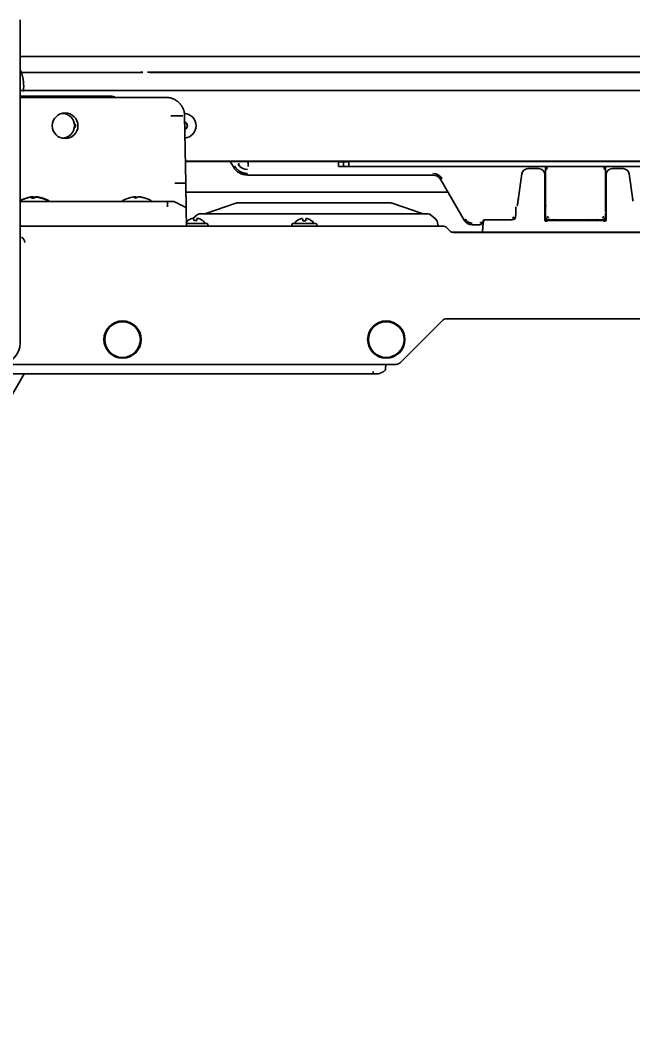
# Model space of a CAD drawing. Header units: inches. Extents: x 786 to 5755, y -850 to 3635.
# Drawn here: x 3454.8 to 3652.4, y -352.9 to -31.6 of the extents above; entities that cross this region are included whole.
import ezdxf

# ---------------------------------------------------------------- set-up
doc = ezdxf.new("R2010")
doc.units = ezdxf.units.IN
doc.layers.add('1', color=7, linetype='Continuous', true_color=0xffffff)
doc.layers.add('4', color=7, linetype='Continuous', true_color=0xffffff)

msp = doc.modelspace()

# ---------------------------------------------------------------- linework, layer by layer
at = {"layer": '1', "color": 7, "linetype": 'Continuous', "lineweight": 35}
for p, q in [((3454.89, -35.15), (3454.89, -40.22)), ((3454.89, -43.76), (3454.89, -135.59)), ((4254.25, -43.39), (3454.9, -43.39)), ((3491.23, -48.52), (3454.89, -48.52)), ((3491.23, -48.6), (3454.89, -48.6)), ((3495.92, -48.42), (4151.86, -48.42)), ((4200.14, -54.31), (3454.9, -54.31)), ((3484.39, -56.21), (3454.89, -56.21)), ((3454.89, -56.59), (3501.91, -56.59)), ((3507.91, -62.49), (3508.28, -84.17)), ((3472.69, -65.21), (3472.69, -65.71)), ((3472.69, -65.71), (3472.69, -66.21)), ((3508.16, -77.12), (4200.21, -77.12)), ((3508.17, -77.21), (4161.98, -77.21)), ((3523.63, -78.98), (3522.61, -77.21)), ((3559.14, -77.21), (3559.14, -77.35)), ((3622.02, -79.53), (3618.57, -79.53)), ((3649.21, -79.53), (3645.76, -79.53)), ((3587.92, -81.6), (3528.17, -81.6)), ((3598.02, -96.1), (3590.52, -83.1)), ((3616.59, -81.25), (3615.52, -88.84)), ((3624.01, -81.53), (3624.01, -82.66)), ((3624.01, -82.66), (3624.01, -84.34)), ((3643.77, -82.66), (3643.77, -81.53)), ((3643.77, -84.34), (3643.77, -82.66)), ((3652.26, -88.84), (3651.19, -81.25)), ((3624.01, -84.34), (3624.01, -88.84)), ((3643.77, -88.84), (3643.77, -84.34)), ((3458.7, -89), (3458.7, -88.74)), ((3458.8, -88.89), (3458.8, -88.63)), ((3458.95, -89), (3458.95, -88.74)), ((3459.05, -88.88), (3459.05, -88.63)), ((3460.12, -88.76), (3460.12, -88.74)), ((3460.23, -88.65), (3460.23, -88.63)), ((3491.8, -88.89), (3491.8, -88.63)), ((3492.05, -88.88), (3492.05, -88.63)), ((3493.23, -88.65), (3493.23, -88.63)), ((3454.89, -90.09), (3502.42, -90.09)), ((3508.43, -92.69), (3508.52, -98.09)), ((3524.42, -90.7), (3514.7, -94.02)), ((3573.42, -90.51), (3525.76, -90.51)), ((3584.48, -94.02), (3574.76, -90.7)), ((3615.12, -91.52), (3615.16, -91.24)), ((3624.04, -95.15), (3624.04, -91.24)), ((3643.74, -95.15), (3643.74, -91.24)), ((3509.03, -96.27), (3508.98, -96.27)), ((3510.57, -95.57), (3512.09, -94.32)), ((3512.73, -94.09), (3515.59, -94.09)), ((3513.72, -96.27), (3513.68, -96.27)), ((3514.7, -94.02), (3514.63, -94.05)), ((3515.59, -94.09), (3583.59, -94.09)), ((3583.59, -94.09), (3586.45, -94.09)), ((3584.55, -94.05), (3584.48, -94.02)), ((3587.09, -94.32), (3588.92, -95.82)), ((3604.36, -96.06), (3604.18, -97.4)), ((3604.35, -96.07), (3604.18, -97.32)), ((3604.6, -96), (3613.52, -96)), ((3614.66, -93.99), (3614.5, -95.13)), ((3614.51, -95.14), (3614.67, -94.03)), ((3624.04, -96.14), (3624.23, -96.14)), ((3624.04, -96.2), (3624.04, -96.14)), ((3624.07, -96.05), (3624.23, -96.05)), ((3624.24, -93.85), (3624.24, -95)), ((3624.73, -96.06), (3624.86, -96.11)), ((3624.73, -96.14), (3624.86, -96.19)), ((3624.73, -96.42), (3624.86, -96.29)), ((3625.24, -96), (3642.54, -96)), ((3625.36, -96.12), (3626.39, -96.12)), ((3626.57, -96.18), (3625.36, -96.18)), ((3625.36, -96.2), (3626.39, -96.2)), ((3642.42, -96.26), (3625.36, -96.26)), ((3629.89, -96), (3629.89, -96.06)), ((3630.39, -96.2), (3637.39, -96.2)), ((3637.89, -96.06), (3637.89, -96)), ((3642.42, -96.18), (3641.21, -96.18)), ((3641.39, -96.12), (3642.42, -96.12)), ((3641.39, -96.2), (3642.42, -96.2)), ((3642.91, -96.11), (3643.05, -96.06)), ((3642.91, -96.19), (3643.05, -96.14)), ((3642.91, -96.29), (3643.05, -96.42)), ((3643.54, -95), (3643.54, -93.85)), ((3643.55, -96.05), (3643.71, -96.05)), ((3643.55, -96.14), (3643.74, -96.14)), ((3643.74, -96.2), (3643.74, -96.14)), ((3455.14, -97.97), (3454.79, -97.61)), ((3455.24, -97.94), (3454.89, -97.59)), ((3455.6, -98.09), (3591.48, -98.09)), ((3515.2, -97.16), (3508.5, -97.16)), ((3515.2, -98.06), (3508.52, -98.06)), ((3509.59, -98.09), (3509.59, -98.09)), ((3515.35, -97.81), (3515.35, -97.41)), ((3542.48, -97.44), (3542.48, -97.84)), ((3550.33, -97.19), (3542.63, -97.19)), ((3550.48, -97.84), (3550.48, -97.44)), ((3589.26, -96.4), (3589.59, -98.09)), ((3593.6, -99.8), (3592.18, -98.38)), ((3603.08, -97.6), (3600.62, -97.6)), ((3604.07, -96.74), (3604.11, -96.43)), ((3604.18, -97.32), (3604.18, -97.32)), ((3604.18, -97.4), (3604.18, -97.4)), ((3593.81, -99.95), (4053.97, -99.95)), ((3594.3, -100.09), (4053.48, -100.09)), ((3591.23, -128.25), (3577.48, -142)), ((4055.84, -127.95), (3591.94, -127.95)), ((3576.06, -142.59), (3447.89, -142.59)), ((3572.78, -142.59), (3572.7, -144)), ((3074.48, -806.77), (3456.21, -145.59)), ((3568.68, -145.59), (3404.28, -145.59)), ((3463.09, -145.61), (3463.09, -145.68)), ((3463.19, -145.59), (3463.19, -145.65)), ((3464.87, -145.61), (3464.87, -145.68)), ((3464.97, -145.59), (3464.97, -145.65)), ((3479.58, -145.59), (3479.58, -145.65)), ((3480.93, -145.59), (3480.93, -145.65)), ((3483.85, -145.65), (3483.85, -145.59)), ((3490.32, -145.65), (3490.32, -145.59)), ((3492.12, -145.65), (3492.12, -145.59)), ((3507.97, -145.65), (3507.97, -145.59))]:
    msp.add_line(p, q, dxfattribs=at)
for centre, radius in [((3469.39, -65.71), 4.13), ((3487.89, -134.59), 6), ((3487.89, -134.59), 5.75), ((3572.89, -134.59), 6), ((3572.89, -134.59), 5.75)]:
    msp.add_circle(centre, radius, dxfattribs=at)
for centre, radius, start, end in [((3484.39, -58.21), 2, 54.3403, 90), ((3468.39, -65.71), 4, 0, 90.1125), ((3470.39, -65.71), 4, 90, 104.4731), ((3507.59, -65.71), 4, 0, 86.4619), ((3468.39, -65.71), 4, 269.8875, 0), ((3507.59, -65.71), 1.25, 0, 73.4513), ((3507.59, -65.71), 1.15, 0, 71.8706), ((3507.59, -65.71), 1.15, 290.0812, 0), ((3507.59, -65.71), 1.25, 288.5006, 0), ((3507.59, -65.71), 4, 276.4012, 0), ((3470.39, -65.71), 4, 255.5269, 270.1125), ((3455.16, -90.33), 0.5, 119.6794, 138.5908), ((3455.26, -90.21), 0.5, 119.6794, 138.5908), ((3459.41, -97.78), 9.08, 103.2612, 119.6794), ((3459.51, -97.67), 9.08, 103.2612, 119.6794), ((3459.41, -97.78), 9.08, 60.3206, 76.7388), ((3459.51, -97.67), 9.08, 60.3206, 76.7388), ((3463.66, -90.33), 0.5, 14.6023, 60.3206), ((3463.76, -90.21), 0.5, 14.6023, 60.3206), ((3488.26, -90.21), 0.5, 119.6794, 165.3977), ((3492.51, -97.67), 9.08, 103.2612, 119.6794), ((3492.51, -97.67), 9.08, 60.3206, 76.7388), ((3496.76, -90.21), 0.5, 14.6023, 60.3206), ((3511.35, -99.16), 3.74, 129.3686, 139.774), ((3512.73, -95.09), 1, 90, 129.5), ((3511.35, -99.16), 3.74, 32.3241, 50.6155), ((3546.48, -99.19), 3.74, 129.3791, 147.6759), ((3546.48, -99.19), 3.74, 32.3241, 50.6111), ((3586.45, -95.09), 1, 50.5, 90), ((3588.28, -96.6), 1, 11, 50.5), ((3455.49, -97.61), 0.5, 225, 270), ((3455.6, -97.59), 0.5, 225, 270), ((3509.44, -98.56), 0.5, 71.8045, 90), ((3513.27, -98.56), 0.5, 90, 108.1955), ((3515.07, -97.41), 0.283, 0, 61.9275), ((3515.07, -97.81), 0.283, 298.0725, 0), ((3542.76, -97.44), 0.283, 118.0725, 180), ((3542.76, -97.84), 0.283, 180, 241.9275), ((3550.19, -97.44), 0.283, 0, 61.9275), ((3550.19, -97.84), 0.283, 298.0725, 0), ((3591.48, -99.09), 1, 45, 90), ((3454.38, -103.36), 2, 0.0009, 60), ((3594.3, -99.09), 1, 225, 270), ((3591.94, -128.95), 1, 90, 135), ((3447.89, -135.59), 7, 270, 0), ((3576.06, -140.59), 2, 270, 315)]:
    msp.add_arc(centre, radius, start, end, dxfattribs=at)
for centre, major_axis, ratio, start_param, end_param in [((3491.23, -48.36), (4.5, 0), 0.034921, 4.712389, 5.497787), ((3491.23, -48.44), (4.5, 0), 0.034921, 4.712389, 5.497787), ((3528.18, -76.35), (2.63, 4.55), 0.999188, 2.618346, 3.66484), ((3559.15, -77.35), (0, 1.5), 0.008333, 1.570794, 3.106684), ((3618.57, -81.53), (1.32, -1.51), 0.997598, 2.427198, 3.855987), ((3622.01, -81.53), (-1.42, -1.42), 0.997265, 2.357564, 3.925621), ((3645.77, -81.53), (-1.42, 1.42), 0.997265, 5.499157, 7.067214), ((3649.21, -81.53), (1.32, 1.51), 0.997598, 5.568791, 6.99758), ((3587.92, -84.6), (-1.5, -2.6), 0.999188, 2.618346, 3.66484), ((3459.2, -97.78), (0, -9.06), 0.947542, 3.199666, 3.391172), ((3459.3, -97.67), (0, -9.06), 0.947542, 3.199666, 3.391172), ((3458.75, -97.78), (0, -9.06), 0.090997, 3.199666, 3.391172), ((3458.93, -97.78), (0, -8.79), 0.978398, 3.096057, 3.187129), ((3458.85, -97.67), (0, -9.06), 0.090997, 3.199666, 3.391172), ((3459.04, -97.67), (0, -8.79), 0.978398, 3.096057, 3.187129), ((3459.47, -97.78), (0, 9.06), 0.995851, 0.058074, 0.085647), ((3459.58, -97.67), (0, 9.06), 0.995851, 0.058074, 0.085647), ((3458.78, -97.78), (0, -9.06), 0.319632, 2.921888, 3.083519), ((3458.88, -97.67), (0, -9.06), 0.319632, 2.921888, 3.083519), ((3460.04, -97.78), (0, 9.06), 0.319632, 0.058074, 0.249579), ((3460.15, -97.67), (0, 9.06), 0.319632, 0.058074, 0.249579), ((3459.35, -97.78), (0, -9.06), 0.995851, 2.892014, 3.083519), ((3459.45, -97.67), (0, -9.06), 0.995851, 2.892014, 3.083519), ((3459.62, -97.78), (0, 9.06), 0.947542, 6.033606, 6.225112), ((3459.73, -97.67), (0, 9.06), 0.947542, 6.033606, 6.225112), ((3461.66, -97.78), (0, 8.79), 0.206731, 6.237649, 6.328721), ((3461.77, -97.67), (0, 8.79), 0.206731, 6.237649, 6.328721), ((3492.3, -97.67), (0, -9.06), 0.947542, 3.199666, 3.391172), ((3491.85, -97.67), (0, -9.06), 0.090997, 3.199666, 3.391172), ((3492.04, -97.67), (0, -8.79), 0.978398, 3.096057, 3.187129), ((3492.58, -97.67), (0, 9.06), 0.995851, 0.058074, 0.085647), ((3491.88, -97.67), (0, -9.06), 0.319632, 2.921888, 3.083519), ((3493.15, -97.67), (0, 9.06), 0.319632, 0.058074, 0.249579), ((3492.45, -97.67), (0, -9.06), 0.995851, 2.892014, 3.083519), ((3492.73, -97.67), (0, 9.06), 0.947542, 6.033606, 6.225112), ((3494.77, -97.67), (0, 8.79), 0.206731, 6.237649, 6.328721), ((3615.36, -88.84), (0.42, 3), 0.051895, 4.308564, 4.719702), ((3624.17, -88.84), (0, 3), 0.052408, 1.570796, 1.981934), ((3643.61, -88.84), (0, 3), 0.052408, 4.301251, 4.712389), ((3652.42, -88.84), (-0.42, 3), 0.051895, 1.563483, 1.974621), ((3615.32, -91.24), (0.42, 3), 0.051895, 1.166972, 1.57811), ((3623.88, -91.24), (0, 3), 0.052408, 4.712389, 5.123527), ((3643.9, -91.24), (0, 3), 0.052408, 1.159658, 1.570796), ((3511.35, -99.18), (-3.62, 0.87), 0.997235, 5.247399, 5.62012), ((3511.09, -99.22), (-0.81, 3.6), 0.902278, 6.178468, 6.295334), ((3510.8, -99.22), (-0.38, 3.67), 0.420739, 6.027806, 6.144672), ((3511.05, -99.18), (-0.27, 3.72), 0.017407, 5.611261, 5.983982), ((3511.65, -99.18), (-0.27, -3.72), 0.017407, 3.440796, 3.813517), ((3511.9, -99.22), (-0.38, -3.67), 0.420739, 3.280106, 3.396972), ((3511.61, -99.22), (-0.81, -3.6), 0.902278, 3.129444, 3.24631), ((3511.36, -99.18), (-3.62, -0.87), 0.997235, 3.804658, 4.177379), ((3514.4, -93.59), (0, -0.5), 1, 6.282807, 6.525593), ((3546.47, -99.21), (-3.62, 0.87), 0.997235, 5.247399, 5.62012), ((3546.22, -99.25), (-0.81, 3.6), 0.902278, 6.178468, 6.295334), ((3545.92, -99.25), (-0.38, 3.67), 0.420739, 6.027806, 6.144672), ((3546.18, -99.21), (-0.27, 3.72), 0.017407, 5.611261, 5.983982), ((3546.77, -99.21), (-0.27, -3.72), 0.017407, 3.440796, 3.813517), ((3547.03, -99.25), (-0.38, -3.67), 0.420739, 3.280106, 3.396972), ((3546.73, -99.25), (-0.81, -3.6), 0.902278, 3.129444, 3.24631), ((3546.48, -99.21), (-3.62, -0.87), 0.997235, 3.804658, 4.177379), ((3584.78, -93.59), (0, 0.5), 1, 2.899186, 3.141971), ((3600.62, -94.6), (1.5, 2.6), 0.999188, 2.618346, 3.66484), ((3604.6, -96.5), (0.171, -0.47), 0.99931, 2.792529, 4.223191), ((3613.52, -95), (-0.657, 0.756), 0.998931, 2.426537, 3.856648), ((3624.09, -95.07), (0, 1), 0.052408, 1.570796, 3.124139), ((3624.09, -95.15), (0, 1), 0.052408, 1.570796, 3.124139), ((3624.29, -96.19), (0.177, 0.177), 0.997265, 2.357564, 3.693517), ((3623.99, -93.85), (-0.177, -0.177), 0.998783, 2.356803, 3.632846), ((3624.23, -96.06), (0.5, 0), 0.017455, 0.05236, 1.570796), ((3624.23, -96.14), (0.5, 0), 0.017455, 0.05236, 1.570796), ((3625.24, -95), (0.708, 0.708), 0.998783, 2.356803, 3.926382), ((3625.36, -96.11), (0.5, 0), 0.017455, 3.193953, 4.712389), ((3625.36, -96.19), (0.5, 0), 0.017455, 3.193953, 4.712389), ((3625.36, -96.29), (0.5, 0), 0.052408, 1.570796, 3.089233), ((3625.36, -96.21), (0.5, 0), 0.052408, 1.570796, 2.57937), ((3626.39, -95.2), (0.447, -0.895), 0.99981, 5.819644, 6.580327), ((3626.39, -95.12), (0.447, -0.895), 0.99981, 5.819644, 6.453939), ((3630.39, -95.2), (0.447, 0.895), 0.99981, 3.084342, 3.605134), ((3637.39, -95.2), (-0.447, 0.895), 0.99981, 2.678052, 3.438734), ((3641.39, -95.2), (0.447, 0.895), 0.99981, 2.844451, 3.605134), ((3641.39, -95.12), (0.447, 0.895), 0.99981, 2.970839, 3.605134), ((3642.42, -96.11), (0.5, 0), 0.017455, 4.712389, 6.230825), ((3642.42, -96.21), (0.5, 0), 0.052408, 0.562222, 1.570796), ((3642.42, -96.19), (0.5, 0), 0.017455, 4.712389, 6.230825), ((3642.42, -96.29), (0.5, 0), 0.052408, 0.05236, 1.570796), ((3642.54, -95), (0.708, -0.708), 0.998783, 5.498396, 7.067974), ((3643.55, -96.06), (0.5, 0), 0.017455, 1.570796, 3.089233), ((3643.55, -96.14), (0.5, 0), 0.017455, 1.570796, 3.089233), ((3643.49, -96.19), (0.177, -0.177), 0.997265, 5.731261, 7.067214), ((3643.69, -95.07), (0, 1), 0.052408, 3.159046, 4.712389), ((3643.69, -95.15), (0, 1), 0.052408, 3.159046, 4.712389), ((3603.08, -96.6), (0.342, -0.94), 0.99931, 5.934122, 7.364783), ((3604.26, -97.32), (0.32, 2.25), 0.03458, 1.575662, 2.974751), ((3604.26, -97.4), (0.32, 2.25), 0.03458, 1.575662, 3.146458), ((3624.23, -96.42), (0.5, 0), 0.052408, 4.828132, 6.230825), ((3643.55, -96.42), (0.5, 0), 0.052408, 3.193953, 4.596646), ((3604.68, -99.75), (0, -0.75), 0.999379, 4.572848, 4.98544), ((3571.7, -143.95), (-0.999, 0.052), 0.999981, 2.075858, 3.141593)]:
    msp.add_ellipse(centre, major_axis=major_axis, ratio=ratio, start_param=start_param, end_param=end_param, dxfattribs=at)
for points, degree in [([(3454.89, -31.62), (3454.89, -32.93), (3454.89, -34.22), (3454.89, -35.15)], 3), ([(3454.89, -40.22), (3454.89, -41.16), (3454.89, -42.44), (3454.89, -43.76)], 3), ([(3504.34, -62.52), (3507.36, -62.49)], 1), ([(3472.69, -66.21), (3472.57, -66.21), (3472.44, -66.21), (3472.31, -66.21)], 3), ([(3504.72, -84.19), (3507.73, -84.16)], 1), ([(3502.43, -90.3), (3502.43, -91.81)], 1), ([(3504.82, -90.3), (3507.87, -91.81)], 1), ([(3624.23, -96.44), (3624.25, -96.44), (3624.27, -96.45), (3624.29, -96.45)], 3), ([(3643.49, -96.45), (3643.51, -96.45), (3643.53, -96.44), (3643.55, -96.44)], 3), ([(3568.68, -144.85), (3568.68, -145.49)], 1), ([(3572.14, -144.85), (3570.83, -145.49)], 1)]:
    msp.add_open_spline(points, degree=degree, dxfattribs=at)
msp.add_rational_spline([(3455.93, -54.64), (3456.16, -52.8), (3456.06, -50.95), (3455.62, -49.14), (3454.87, -47.44)], [0.500681714361, 0.490449933602, 0.486186471897, 0.487891329244, 0.495564505644], degree=4, dxfattribs=at)
for points, knots in [([(3501.91, -56.59), (3502.01, -56.59), (3502.11, -56.59), (3502.3, -56.6), (3502.4, -56.61), (3502.55, -56.62), (3502.59, -56.63), (3502.69, -56.64), (3502.74, -56.65), (3502.88, -56.67), (3502.98, -56.68), (3503.26, -56.74), (3503.45, -56.79), (3503.68, -56.86), (3503.73, -56.87), (3503.82, -56.9), (3503.87, -56.92), (3504.01, -56.97), (3504.1, -57), (3504.37, -57.11), (3504.54, -57.19), (3504.88, -57.37), (3505.05, -57.47), (3505.29, -57.63), (3505.37, -57.69), (3505.53, -57.8), (3505.61, -57.86), (3505.84, -58.05), (3505.98, -58.18), (3506.19, -58.38), (3506.26, -58.45), (3506.39, -58.59), (3506.45, -58.66), (3506.64, -58.88), (3506.75, -59.04), (3506.89, -59.24), (3506.92, -59.28), (3506.97, -59.36), (3507, -59.4), (3507.08, -59.53), (3507.12, -59.61), (3507.26, -59.87), (3507.35, -60.04), (3507.5, -60.4), (3507.57, -60.58), (3507.66, -60.85), (3507.69, -60.95), (3507.72, -61.09), (3507.74, -61.13), (3507.76, -61.23), (3507.77, -61.28), (3507.82, -61.52), (3507.85, -61.71), (3507.88, -61.95), (3507.88, -62), (3507.89, -62.1), (3507.9, -62.24), (3507.91, -62.39), (3507.91, -62.49)], [0, 0, 0, 0, 0.03125, 0.03125, 0.0625, 0.0625, 0.078125, 0.078125, 0.09375, 0.09375, 0.125, 0.125, 0.1875, 0.1875, 0.203125, 0.203125, 0.21875, 0.21875, 0.25, 0.25, 0.3125, 0.3125, 0.375, 0.375, 0.40625, 0.40625, 0.4375, 0.4375, 0.5, 0.5, 0.53125, 0.53125, 0.5625, 0.5625, 0.625, 0.625, 0.640625, 0.640625, 0.65625, 0.65625, 0.6875, 0.6875, 0.75, 0.75, 0.8125, 0.8125, 0.84375, 0.84375, 0.859375, 0.859375, 0.875, 0.875, 0.9375, 0.9375, 0.953125, 0.953125, 0.96875, 1, 1, 1, 1]), ([(3503.44, -62.54), (3503.6, -62.53), (3503.75, -62.53), (3504.05, -62.52), (3504.2, -62.52), (3504.34, -62.52)], [0, 0, 0, 0, 0.5, 0.5, 1, 1, 1, 1]), ([(3472.33, -65.21), (3472.33, -65.21), (3472.39, -65.21), (3472.5, -65.21), (3472.63, -65.21), (3472.69, -65.21)], [0, 0, 0, 0, 0.035912, 0.517956, 1, 1, 1, 1]), ([(3508.28, -84.17), (3508.28, -84.17), (3508.27, -84.16), (3508.22, -84.16), (3508.18, -84.16), (3508.08, -84.16), (3508.02, -84.16), (3507.89, -84.16), (3507.81, -84.17), (3507.73, -84.17)], [0, 0, 0, 0, 0.25, 0.25, 0.5, 0.5, 0.75, 0.75, 1, 1, 1, 1]), ([(3508.28, -84.17), (3508.28, -84.31), (3508.29, -84.45), (3508.29, -84.73), (3508.29, -84.87), (3508.3, -85.29), (3508.31, -85.57), (3508.31, -85.98), (3508.32, -86.12), (3508.32, -86.39), (3508.32, -86.52), (3508.33, -86.93), (3508.33, -87.19), (3508.34, -87.7), (3508.35, -87.95), (3508.35, -88.32), (3508.35, -88.44), (3508.36, -88.62), (3508.36, -88.68), (3508.36, -88.8), (3508.36, -88.85), (3508.37, -89.15), (3508.37, -89.37), (3508.38, -89.8), (3508.38, -90), (3508.39, -90.4), (3508.39, -90.58), (3508.4, -90.8), (3508.4, -90.87), (3508.4, -90.93), (3508.4, -90.98), (3508.4, -91), (3508.4, -91.1), (3508.4, -91.18), (3508.41, -91.41), (3508.41, -91.7), (3508.41, -91.94), (3508.42, -92.09), (3508.42, -92.14), (3508.42, -92.22), (3508.42, -92.24), (3508.42, -92.28), (3508.42, -92.3), (3508.42, -92.4), (3508.42, -92.47), (3508.43, -92.55), (3508.43, -92.58), (3508.43, -92.62), (3508.43, -92.63), (3508.43, -92.66), (3508.43, -92.67), (3508.43, -92.69), (3508.43, -92.69), (3508.43, -92.69)], [0, 0, 0, 0, 0.031268, 0.031268, 0.062536, 0.062536, 0.125072, 0.125072, 0.156339, 0.156339, 0.187607, 0.187607, 0.250143, 0.250143, 0.312679, 0.312679, 0.343947, 0.343947, 0.359581, 0.359581, 0.375215, 0.375215, 0.43775, 0.43775, 0.500286, 0.500286, 0.562822, 0.562822, 0.578456, 0.586273, 0.586273, 0.59409, 0.59409, 0.625358, 0.625358, 0.687894, 0.750429, 0.750429, 0.781697, 0.781697, 0.797331, 0.797331, 0.812965, 0.812965, 0.875501, 0.875501, 0.906769, 0.906769, 0.938037, 0.938037, 0.969305, 0.969305, 1, 1, 1, 1]), ([(3502.42, -90.09), (3502.42, -90.09), (3502.43, -90.11), (3502.43, -90.18), (3502.43, -90.23), (3502.43, -90.3)], [0, 0, 0, 0, 0.5, 0.5, 1, 1, 1, 1]), ([(3502.42, -90.09), (3502.45, -90.09), (3502.47, -90.09), (3502.52, -90.09), (3502.54, -90.09), (3502.59, -90.09), (3502.62, -90.09), (3502.67, -90.09), (3502.69, -90.09), (3502.76, -90.09), (3502.81, -90.09), (3502.9, -90.09), (3502.95, -90.09), (3503.02, -90.09), (3503.04, -90.09), (3503.08, -90.09), (3503.1, -90.09), (3503.17, -90.09), (3503.21, -90.09), (3503.29, -90.09), (3503.33, -90.09), (3503.41, -90.09), (3503.44, -90.09), (3503.5, -90.09), (3503.51, -90.09), (3503.55, -90.09), (3503.56, -90.09), (3503.61, -90.09), (3503.64, -90.09), (3503.69, -90.09), (3503.72, -90.09), (3503.76, -90.09), (3503.79, -90.09), (3503.82, -90.09), (3503.82, -90.09), (3503.84, -90.09), (3503.86, -90.09), (3503.87, -90.09), (3503.88, -90.09), (3503.89, -90.09), (3503.9, -90.09), (3503.9, -90.09), (3503.91, -90.09), (3503.92, -90.09), (3503.92, -90.09), (3503.93, -90.09), (3503.93, -90.09)], [0, 0, 0, 0, 0.03125, 0.03125, 0.0625, 0.0625, 0.09375, 0.09375, 0.125, 0.125, 0.1875, 0.1875, 0.25, 0.25, 0.28125, 0.28125, 0.3125, 0.3125, 0.375, 0.375, 0.4375, 0.4375, 0.5, 0.5, 0.53125, 0.53125, 0.5625, 0.5625, 0.625, 0.625, 0.6875, 0.6875, 0.75, 0.75, 0.78125, 0.78125, 0.8125, 0.84375, 0.84375, 0.875, 0.875, 0.90625, 0.90625, 0.9375, 0.9375, 1, 1, 1, 1]), ([(3503.93, -90.09), (3504.08, -90.09), (3504.24, -90.11), (3504.53, -90.18), (3504.68, -90.23), (3504.82, -90.3)], [0, 0, 0, 0, 0.5, 0.5, 1, 1, 1, 1]), ([(3508.43, -92.69), (3508.43, -92.6), (3508.41, -92.51), (3508.36, -92.33), (3508.32, -92.25), (3508.22, -92.1), (3508.16, -92.02), (3508.03, -91.9), (3507.95, -91.85), (3507.87, -91.81)], [0, 0, 0, 0, 0.25, 0.25, 0.5, 0.5, 0.75, 0.75, 1, 1, 1, 1]), ([(3525.76, -90.51), (3525.63, -90.51), (3525.38, -90.52), (3525.01, -90.56), (3524.68, -90.62), (3524.5, -90.67), (3524.42, -90.7)], [0, 0, 0, 0, 0.267051, 0.527552, 0.773248, 1, 1, 1, 1]), ([(3574.76, -90.7), (3574.68, -90.67), (3574.5, -90.62), (3574.17, -90.56), (3573.8, -90.52), (3573.55, -90.51), (3573.42, -90.51)], [0, 0, 0, 0, 0.226752, 0.472448, 0.732949, 1, 1, 1, 1]), ([(3511.82, -96.27), (3511.78, -96.27), (3511.74, -96.27), (3511.66, -96.27), (3511.62, -96.27), (3511.55, -96.27), (3511.51, -96.27), (3511.43, -96.27), (3511.39, -96.27), (3511.27, -96.27), (3511.19, -96.27), (3511.08, -96.27), (3511.04, -96.27), (3510.96, -96.27), (3510.92, -96.27), (3510.88, -96.27)], [0, 0, 0, 0, 0.125, 0.125, 0.25, 0.25, 0.375, 0.375, 0.5, 0.5, 0.75, 0.75, 0.875, 0.875, 1, 1, 1, 1]), ([(3544.23, -96.25), (3544.23, -96.25), (3544.23, -96.25), (3544.23, -96.25), (3544.23, -96.25), (3544.23, -96.25), (3544.23, -96.25), (3544.23, -96.25), (3544.22, -96.25), (3544.21, -96.25), (3544.2, -96.25), (3544.17, -96.26), (3544.13, -96.28), (3544.11, -96.29), (3544.1, -96.3)], [0, 0, 0, 0, 0.224485, 0.543492, 0.578376, 0.58397, 0.58494, 0.585873, 0.587908, 0.610022, 0.664923, 0.762436, 0.906816, 1, 1, 1, 1]), ([(3546.94, -96.3), (3546.87, -96.3), (3546.79, -96.3), (3546.67, -96.3), (3546.63, -96.3), (3546.55, -96.3), (3546.52, -96.3), (3546.4, -96.3), (3546.32, -96.3), (3546.2, -96.3), (3546.16, -96.3), (3546.09, -96.3), (3546.05, -96.3), (3546.01, -96.3)], [0, 0, 0, 0, 0.25, 0.25, 0.375, 0.375, 0.5, 0.5, 0.75, 0.75, 0.875, 0.875, 1, 1, 1, 1]), ([(3548.85, -96.3), (3548.84, -96.29), (3548.83, -96.28), (3548.8, -96.27), (3548.77, -96.26), (3548.75, -96.25), (3548.74, -96.25), (3548.73, -96.25), (3548.73, -96.25), (3548.73, -96.25), (3548.72, -96.25), (3548.72, -96.25), (3548.72, -96.25), (3548.72, -96.25), (3548.72, -96.25), (3548.72, -96.25), (3548.72, -96.25), (3548.72, -96.25)], [0, 0, 0, 0, 0.102508, 0.301325, 0.460416, 0.576988, 0.64948, 0.682856, 0.688693, 0.690449, 0.691698, 0.693191, 0.695765, 0.701984, 0.726756, 0.986797, 1, 1, 1, 1]), ([(3584.68, -94.08), (3584.68, -94.08), (3584.67, -94.08), (3584.64, -94.07), (3584.6, -94.06), (3584.55, -94.05)], [0, 0, 0, 0, 0.059017, 0.059017, 1, 1, 1, 1]), ([(3572.14, -144.85), (3572.22, -144.81), (3572.29, -144.76), (3572.43, -144.64), (3572.49, -144.58), (3572.59, -144.43), (3572.62, -144.35), (3572.68, -144.18), (3572.7, -144.09), (3572.7, -144)], [0, 0, 0, 0, 0.25, 0.25, 0.5, 0.5, 0.75, 0.75, 1, 1, 1, 1]), ([(3568.68, -145.59), (3568.68, -145.59), (3568.68, -145.58), (3568.68, -145.55), (3568.68, -145.52), (3568.68, -145.49)], [0, 0, 0, 0, 0.49773, 0.49773, 1, 1, 1, 1]), ([(3570.39, -145.59), (3570.39, -145.59), (3570.38, -145.59), (3570.37, -145.59), (3570.37, -145.59), (3570.36, -145.59), (3570.36, -145.59), (3570.34, -145.59), (3570.32, -145.59), (3570.29, -145.59), (3570.27, -145.59), (3570.23, -145.59), (3570.2, -145.59), (3570.16, -145.59), (3570.15, -145.59), (3570.12, -145.59), (3570.1, -145.59), (3570.06, -145.59), (3569.99, -145.59), (3569.92, -145.59), (3569.84, -145.59), (3569.8, -145.59), (3569.71, -145.59), (3569.62, -145.59), (3569.53, -145.59), (3569.43, -145.59), (3569.38, -145.59), (3569.3, -145.59), (3569.28, -145.59), (3569.22, -145.59), (3569.2, -145.59), (3569.12, -145.59), (3569.06, -145.59), (3568.95, -145.59), (3568.9, -145.59), (3568.79, -145.59), (3568.73, -145.59), (3568.68, -145.59)], [0, 0, 0, 0, 0.0625, 0.0625, 0.09375, 0.09375, 0.125, 0.125, 0.1875, 0.1875, 0.25, 0.25, 0.3125, 0.3125, 0.34375, 0.34375, 0.375, 0.375, 0.4375, 0.5, 0.5, 0.5625, 0.5625, 0.625, 0.6875, 0.6875, 0.75, 0.75, 0.78125, 0.78125, 0.8125, 0.8125, 0.875, 0.875, 0.9375, 0.9375, 1, 1, 1, 1]), ([(3570.39, -145.59), (3570.46, -145.59), (3570.54, -145.58), (3570.69, -145.55), (3570.76, -145.52), (3570.83, -145.49)], [0, 0, 0, 0, 0.5, 0.5, 1, 1, 1, 1])]:
    msp.add_open_spline(points, degree=3, knots=knots, dxfattribs=at)
at = {"layer": '4', "color": 7, "linetype": 'Continuous', "lineweight": 35}
for p, q in [((3491.23, -48.52), (3454.89, -48.52)), ((3491.23, -48.6), (3454.89, -48.6)), ((3496.72, -48.42), (4151.06, -48.42)), ((3496.72, -48.5), (4151.06, -48.5)), ((3523.63, -78.98), (3522.61, -77.21)), ((3525.16, -78.1), (3525.59, -77.85)), ((3560.81, -77.35), (3560.81, -78.84)), ((3670.16, -78.84), (3560.81, -78.84)), ((3624.27, -79.86), (3624.27, -91.45)), ((3643.51, -91.45), (3643.51, -79.86)), ((3587.92, -81.6), (3528.17, -81.6)), ((3598.02, -96.1), (3590.52, -83.1)), ((3508.33, -87.1), (3592.83, -87.1)), ((3624.27, -91.75), (3624.26, -93.47)), ((3643.52, -93.47), (3643.51, -91.75)), ((3604.6, -96), (3613.52, -96)), ((3614.66, -93.99), (3614.5, -95.13)), ((3614.51, -95.14), (3614.67, -94.03)), ((3624.24, -93.85), (3624.24, -95)), ((3625.24, -96), (3642.54, -96)), ((3643.54, -95), (3643.54, -93.85)), ((3603.08, -97.6), (3600.62, -97.6)), ((3604.07, -96.74), (3604.11, -96.43))]:
    msp.add_line(p, q, dxfattribs=at)
msp.add_arc((3528.17, -76.36), 3.47, 209.9973, 270.0027, dxfattribs=at)
for centre, major_axis, ratio, start_param, end_param in [((3491.23, -48.36), (4.5, 0), 0.034921, 4.712389, 5.497787), ((3491.23, -48.44), (4.5, 0), 0.034921, 4.712389, 5.497787), ((3527.17, -76.63), (-1.3, -0.75), 0.008337, 5.609669, 6.248277), ((3528.42, -75.89), (0, -1.47), 0.999861, 5.817939, 6.283654), ((3528.44, -77.36), (0, -1.5), 0.016664, 4.712379, 6.248028), ((3560.81, -84.27), (-199.87, 0), 0.034639, 4.712389, 4.729065), ((3557.5, -77.35), (0, -1.5), 0.016664, 4.712379, 6.248272), ((3560.81, -85.77), (-198.38, 0), 0.034899, 4.71239, 4.729065), ((3624.77, -79.86), (0.354, 0.354), 0.998783, 0.786007, 2.355586), ((3624.85, -79.94), (0.354, 0.354), 0.998783, 0.786007, 2.355586), ((3642.93, -79.94), (-0.354, 0.354), 0.998783, 3.9276, 5.497178), ((3643.01, -79.86), (-0.354, 0.354), 0.998783, 3.9276, 5.497178), ((3587.92, -84.6), (-1.5, -2.6), 0.999188, 2.618346, 3.66484), ((3587.92, -84.6), (1.75, 3.03), 0.999188, 5.759938, 6.806432), ((3624.23, -91.45), (0, 1.25), 0.034921, 4.469589, 4.712389), ((3643.55, -91.45), (0, 1.25), 0.034921, 1.570796, 1.813597), ((3613.51, -94.99), (-0.328, 0.378), 0.998931, 2.426537, 3.856648), ((3625.24, -95), (0.708, 0.708), 0.998783, 2.356803, 3.926382), ((3625.35, -94.89), (0.354, 0.354), 0.998783, 2.356803, 3.926382), ((3642.43, -94.89), (-0.354, 0.354), 0.998783, 2.356803, 3.926382), ((3642.54, -95), (0.708, -0.708), 0.998783, 5.498396, 7.067974), ((3603.07, -96.59), (0.171, -0.47), 0.99931, 5.934122, 7.364783)]:
    msp.add_ellipse(centre, major_axis=major_axis, ratio=ratio, start_param=start_param, end_param=end_param, dxfattribs=at)
for points, knots in [([(3528.18, -81.09), (3528.17, -81.09), (3528.14, -81.09), (3528.11, -81.09), (3528.07, -81.09), (3528.03, -81.09), (3527.98, -81.09), (3527.94, -81.09), (3527.89, -81.08), (3527.84, -81.08), (3527.79, -81.08), (3527.74, -81.07), (3527.68, -81.07), (3527.62, -81.06), (3527.56, -81.05), (3527.5, -81.05), (3527.44, -81.04), (3527.38, -81.03), (3527.31, -81.01), (3527.24, -81), (3527.17, -80.99), (3527.1, -80.97), (3527.02, -80.95), (3526.86, -80.91), (3526.62, -80.83), (3526.31, -80.71), (3526.04, -80.59), (3525.8, -80.46), (3525.57, -80.32), (3525.33, -80.15), (3525.07, -79.94), (3524.87, -79.76), (3524.73, -79.61), (3524.65, -79.52), (3524.57, -79.43), (3524.5, -79.34), (3524.43, -79.26), (3524.37, -79.18), (3524.31, -79.1), (3524.26, -79.03), (3524.21, -78.96), (3524.17, -78.89), (3524.13, -78.83), (3524.1, -78.77), (3524.08, -78.74), (3524.07, -78.72)], [0, 0, 0, 0, 0.007044, 0.014505, 0.02238, 0.03067, 0.039373, 0.048489, 0.058018, 0.067958, 0.078309, 0.08907, 0.10024, 0.11182, 0.123808, 0.136205, 0.149009, 0.162221, 0.17584, 0.189866, 0.204299, 0.219138, 0.234385, 0.250039, 0.322331, 0.388056, 0.447269, 0.500002, 0.552729, 0.61194, 0.677667, 0.749965, 0.776217, 0.801303, 0.825225, 0.847981, 0.86957, 0.88999, 0.90924, 0.927318, 0.944219, 0.959941, 0.974481, 0.987836, 1, 1, 1, 1]), ([(3624.02, -79.34), (3624.03, -79.34), (3624.04, -79.34), (3624.06, -79.34), (3624.07, -79.34), (3624.09, -79.34), (3624.1, -79.34), (3624.12, -79.34), (3624.13, -79.34), (3624.15, -79.34), (3624.16, -79.34), (3624.18, -79.34), (3624.19, -79.34), (3624.21, -79.34), (3624.22, -79.34), (3624.24, -79.34), (3624.25, -79.34), (3624.27, -79.34), (3624.28, -79.34), (3624.3, -79.34), (3624.31, -79.34), (3624.33, -79.34), (3624.34, -79.34), (3624.36, -79.34), (3624.37, -79.34), (3624.38, -79.34), (3624.39, -79.34), (3624.41, -79.34), (3624.42, -79.34), (3624.44, -79.34), (3624.45, -79.34), (3624.47, -79.34), (3624.48, -79.34), (3624.49, -79.34), (3624.5, -79.34), (3624.52, -79.34), (3624.53, -79.34), (3624.54, -79.34), (3624.55, -79.34), (3624.56, -79.34), (3624.57, -79.34), (3624.59, -79.34), (3624.59, -79.34), (3624.61, -79.35), (3624.61, -79.35), (3624.63, -79.35), (3624.63, -79.35), (3624.65, -79.35), (3624.65, -79.35), (3624.66, -79.35), (3624.67, -79.35), (3624.68, -79.35), (3624.69, -79.35), (3624.7, -79.35), (3624.7, -79.35), (3624.71, -79.35), (3624.71, -79.35), (3624.72, -79.35), (3624.73, -79.35), (3624.73, -79.35), (3624.74, -79.35), (3624.74, -79.35), (3624.74, -79.35), (3624.75, -79.36), (3624.75, -79.36), (3624.76, -79.36), (3624.76, -79.36), (3624.76, -79.36), (3624.76, -79.36), (3624.77, -79.36), (3624.77, -79.36), (3624.77, -79.36), (3624.77, -79.36), (3624.77, -79.36), (3624.77, -79.36), (3624.77, -79.36)], [0, 0, 0, 0, 0.027027, 0.027027, 0.054054, 0.054054, 0.081081, 0.081081, 0.108108, 0.108108, 0.135135, 0.135135, 0.162162, 0.162162, 0.189189, 0.189189, 0.216216, 0.216216, 0.243243, 0.243243, 0.27027, 0.27027, 0.297297, 0.297297, 0.324324, 0.324324, 0.351351, 0.351351, 0.378378, 0.378378, 0.405405, 0.405405, 0.432432, 0.432432, 0.459459, 0.459459, 0.486486, 0.486486, 0.513514, 0.513514, 0.540541, 0.540541, 0.567568, 0.567568, 0.594595, 0.594595, 0.621622, 0.621622, 0.648649, 0.648649, 0.675676, 0.675676, 0.702703, 0.702703, 0.72973, 0.72973, 0.756757, 0.756757, 0.783784, 0.783784, 0.810811, 0.810811, 0.837838, 0.837838, 0.864865, 0.864865, 0.891892, 0.891892, 0.918919, 0.918919, 0.945946, 0.945946, 0.972973, 0.972973, 1, 1, 1, 1]), ([(3643.01, -79.36), (3643.01, -79.36), (3643.01, -79.36), (3643.01, -79.36), (3643.01, -79.36), (3643.01, -79.36), (3643.01, -79.36), (3643.02, -79.36), (3643.02, -79.36), (3643.02, -79.36), (3643.02, -79.36), (3643.03, -79.36), (3643.03, -79.36), (3643.04, -79.35), (3643.04, -79.35), (3643.05, -79.35), (3643.05, -79.35), (3643.06, -79.35), (3643.06, -79.35), (3643.07, -79.35), (3643.07, -79.35), (3643.08, -79.35), (3643.09, -79.35), (3643.1, -79.35), (3643.1, -79.35), (3643.12, -79.35), (3643.12, -79.35), (3643.13, -79.35), (3643.14, -79.35), (3643.15, -79.35), (3643.16, -79.35), (3643.17, -79.35), (3643.18, -79.35), (3643.2, -79.34), (3643.2, -79.34), (3643.22, -79.34), (3643.23, -79.34), (3643.24, -79.34), (3643.25, -79.34), (3643.27, -79.34), (3643.28, -79.34), (3643.29, -79.34), (3643.3, -79.34), (3643.32, -79.34), (3643.33, -79.34), (3643.35, -79.34), (3643.36, -79.34), (3643.38, -79.34), (3643.39, -79.34), (3643.41, -79.34), (3643.41, -79.34), (3643.43, -79.34), (3643.44, -79.34), (3643.46, -79.34), (3643.47, -79.34), (3643.49, -79.34), (3643.5, -79.34), (3643.52, -79.34), (3643.53, -79.34), (3643.56, -79.34), (3643.57, -79.34), (3643.59, -79.34), (3643.6, -79.34), (3643.62, -79.34), (3643.63, -79.34), (3643.65, -79.34), (3643.66, -79.34), (3643.68, -79.34), (3643.69, -79.34), (3643.71, -79.34), (3643.72, -79.34), (3643.74, -79.34), (3643.75, -79.34), (3643.76, -79.34)], [0, 0, 0, 0, 0.027778, 0.027778, 0.055556, 0.055556, 0.083333, 0.083333, 0.111111, 0.111111, 0.138889, 0.138889, 0.166667, 0.166667, 0.194444, 0.194444, 0.222222, 0.222222, 0.25, 0.25, 0.277778, 0.277778, 0.305556, 0.305556, 0.333333, 0.333333, 0.361111, 0.361111, 0.388889, 0.388889, 0.416667, 0.416667, 0.444444, 0.444444, 0.472222, 0.472222, 0.5, 0.5, 0.527778, 0.527778, 0.555556, 0.555556, 0.583333, 0.583333, 0.611111, 0.611111, 0.638889, 0.638889, 0.666667, 0.666667, 0.694444, 0.694444, 0.722222, 0.722222, 0.75, 0.75, 0.777778, 0.777778, 0.805556, 0.805556, 0.833333, 0.833333, 0.861111, 0.861111, 0.888889, 0.888889, 0.916667, 0.916667, 0.944444, 0.944444, 0.972222, 0.972222, 1, 1, 1, 1]), ([(3614.66, -93.47), (3614.66, -93.45), (3614.66, -93.41), (3614.67, -93.34), (3614.67, -93.28), (3614.67, -93.22), (3614.68, -93.16), (3614.68, -93.1), (3614.68, -93.04), (3614.68, -92.99), (3614.68, -92.93), (3614.68, -92.88), (3614.69, -92.82), (3614.69, -92.77), (3614.69, -92.72), (3614.69, -92.67), (3614.69, -92.62), (3614.69, -92.57), (3614.69, -92.53), (3614.69, -92.48), (3614.68, -92.44), (3614.68, -92.4), (3614.68, -92.36), (3614.68, -92.32), (3614.68, -92.28), (3614.68, -92.24), (3614.67, -92.2), (3614.67, -92.17), (3614.67, -92.13), (3614.67, -92.1), (3614.66, -92.07), (3614.66, -92.04), (3614.66, -92.01), (3614.65, -91.98), (3614.65, -91.95), (3614.64, -91.93), (3614.64, -91.9), (3614.64, -91.88), (3614.63, -91.85), (3614.63, -91.83), (3614.62, -91.81), (3614.62, -91.8), (3614.62, -91.79)], [0, 0, 0, 0, 0.038636, 0.076568, 0.113795, 0.150318, 0.186137, 0.221252, 0.255664, 0.289372, 0.322377, 0.35468, 0.38628, 0.417177, 0.447373, 0.476868, 0.505662, 0.533755, 0.561147, 0.58784, 0.613834, 0.63913, 0.663727, 0.687628, 0.710831, 0.733339, 0.755152, 0.776272, 0.796698, 0.816433, 0.835478, 0.853834, 0.871502, 0.888486, 0.904786, 0.920405, 0.935346, 0.949611, 0.963205, 0.976131, 0.988394, 1, 1, 1, 1]), ([(3600.63, -97.09), (3600.62, -97.09), (3600.6, -97.09), (3600.57, -97.09), (3600.54, -97.09), (3600.51, -97.09), (3600.48, -97.09), (3600.44, -97.09), (3600.4, -97.08), (3600.36, -97.08), (3600.32, -97.08), (3600.28, -97.07), (3600.23, -97.06), (3600.19, -97.05), (3600.14, -97.05), (3600.09, -97.03), (3600.03, -97.02), (3599.94, -97), (3599.8, -96.96), (3599.64, -96.89), (3599.5, -96.83), (3599.38, -96.76), (3599.25, -96.68), (3599.13, -96.6), (3598.99, -96.49), (3598.88, -96.39), (3598.8, -96.3), (3598.74, -96.24), (3598.69, -96.18), (3598.65, -96.12), (3598.61, -96.07), (3598.57, -96.01), (3598.54, -95.97), (3598.51, -95.92), (3598.48, -95.88), (3598.47, -95.86), (3598.46, -95.84)], [0, 0, 0, 0, 0.009789, 0.020364, 0.031724, 0.043866, 0.056789, 0.07049, 0.084968, 0.100222, 0.11625, 0.13305, 0.150623, 0.168966, 0.188079, 0.207962, 0.228615, 0.250038, 0.322321, 0.388043, 0.44726, 0.500003, 0.552736, 0.611949, 0.677674, 0.749967, 0.783874, 0.81581, 0.845775, 0.873767, 0.899782, 0.923815, 0.945861, 0.965912, 0.983961, 1, 1, 1, 1]), ([(3614.66, -93.99), (3614.66, -93.99), (3614.66, -93.99), (3614.66, -93.98), (3614.66, -93.98), (3614.66, -93.97), (3614.66, -93.97), (3614.66, -93.96), (3614.66, -93.95), (3614.66, -93.95), (3614.66, -93.94), (3614.66, -93.93), (3614.66, -93.93), (3614.66, -93.92), (3614.66, -93.91), (3614.66, -93.9), (3614.66, -93.89), (3614.66, -93.88), (3614.66, -93.87), (3614.66, -93.87), (3614.66, -93.86), (3614.66, -93.85), (3614.66, -93.84), (3614.66, -93.83), (3614.66, -93.82), (3614.66, -93.8), (3614.66, -93.79), (3614.66, -93.78), (3614.66, -93.77), (3614.66, -93.75), (3614.66, -93.73), (3614.66, -93.7), (3614.65, -93.67), (3614.65, -93.64), (3614.65, -93.61), (3614.66, -93.57), (3614.66, -93.54), (3614.66, -93.51), (3614.66, -93.48), (3614.66, -93.47)], [0, 0, 0, 0, 0.015129, 0.030383, 0.045772, 0.061308, 0.076999, 0.092858, 0.108893, 0.125115, 0.141532, 0.158153, 0.174988, 0.192043, 0.209327, 0.226848, 0.244613, 0.26263, 0.280903, 0.299441, 0.31825, 0.337334, 0.356701, 0.376355, 0.396301, 0.416545, 0.437092, 0.457945, 0.479109, 0.500588, 0.553969, 0.607745, 0.661975, 0.716715, 0.772024, 0.827955, 0.884561, 0.941893, 1, 1, 1, 1])]:
    msp.add_open_spline(points, degree=3, knots=knots, dxfattribs=at)

doc.saveas('drawing.dxf')
